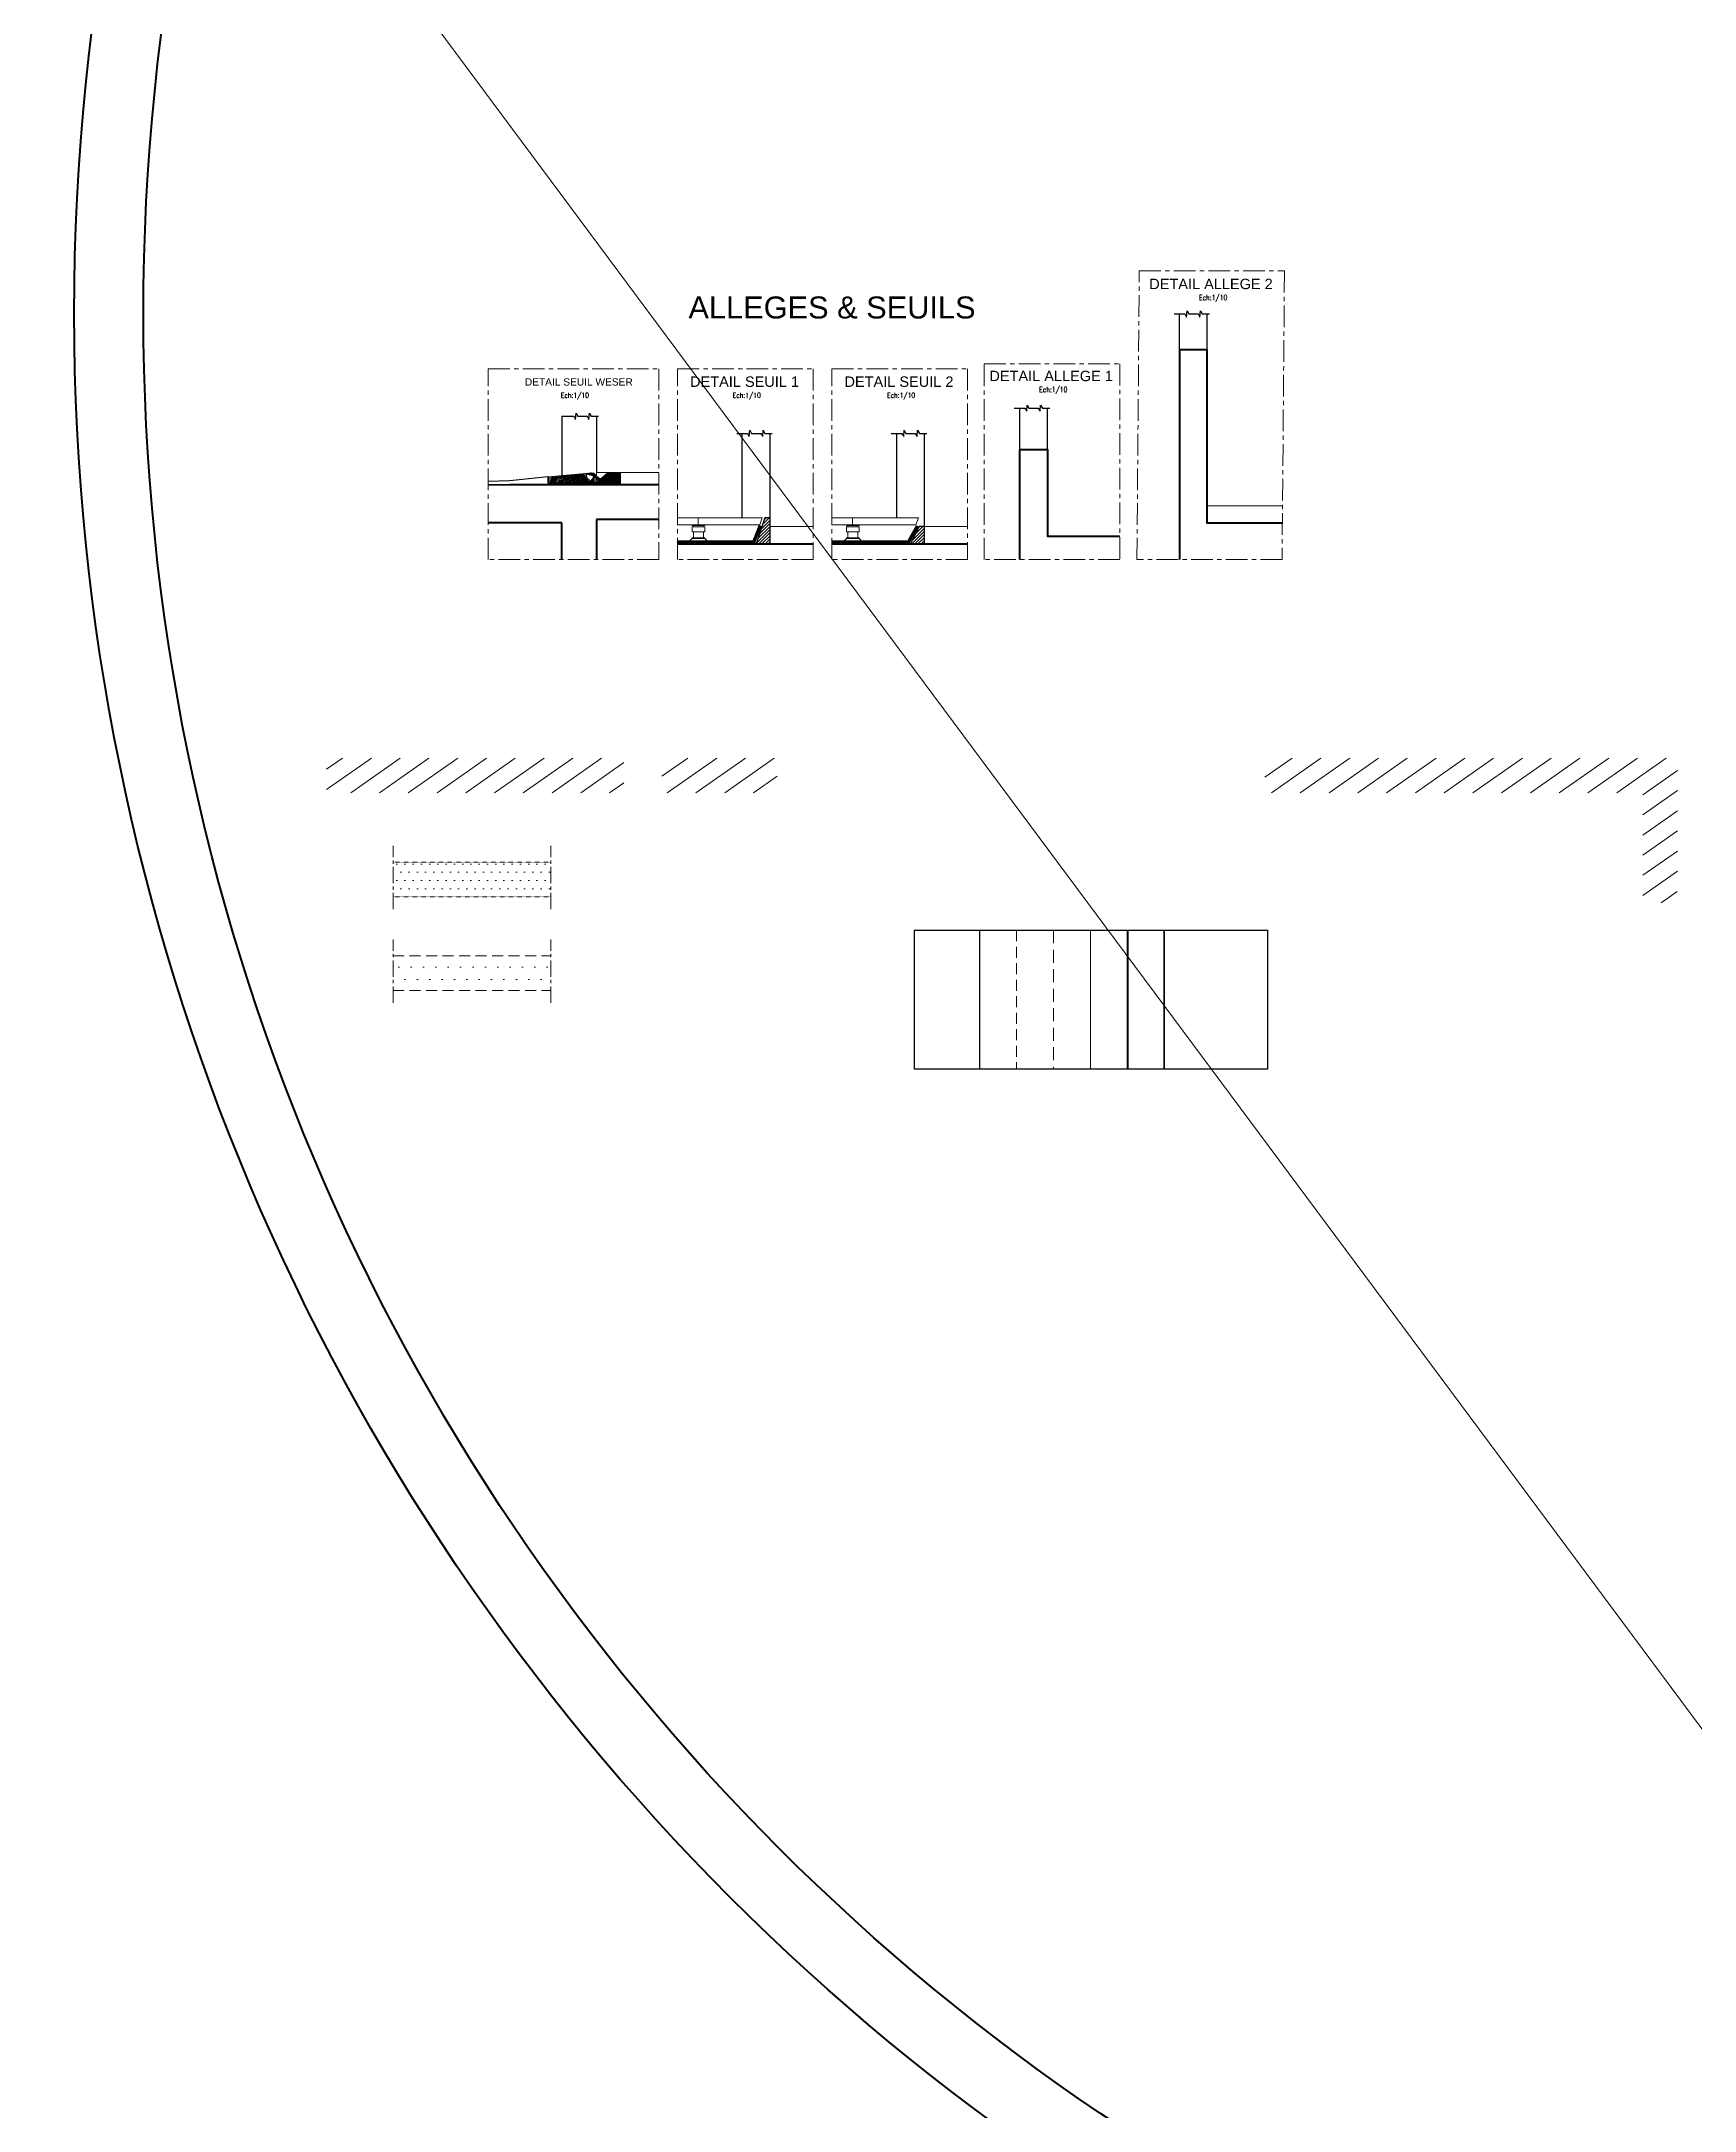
# Model space of a CAD drawing. Header units: metres. Extents: x -12536 to 12621, y -17191 to 9596.
# Drawn here: x 7814 to 8768, y 4937 to 6131 of the extents above; entities that cross this region are included whole.
import ezdxf
from ezdxf.enums import TextEntityAlignment as Align

# ---------------------------------------------------------------- set-up
doc = ezdxf.new("R2010")
doc.units = ezdxf.units.M
doc.header["$MEASUREMENT"] = 0
for name, pattern in [('2007-10_08_CENTER', [100, 62.5, -12.5, 12.5, -12.5]), ('ACAD_ISO04W100', [30, 24, -3, 0, -3]), ('AXE1', [1.125, 0.75, -0.125, 0.125, -0.125]), ('AXES', [2, 1.25, -0.25, 0.25, -0.25]), ('CACHE', [0.375, 0.25, -0.125]), ('CACHE2', [4.762499999999999, 3.175, -1.5875])]:
    doc.linetypes.add(name, pattern=pattern)
for name, color, linetype, lineweight in [('B-AXE', 1, 'AXES', 13), ('B-CAC', 5, 'CACHE2', 9), ('B-COT', 1, 'Continuous', 18), ('B-DALLE', 5, 'Continuous', 25), ('B-HAC', 8, 'Continuous', 9), ('B-HACH', 8, 'Continuous', 9), ('B-HACH AGLOOS', 5, 'Continuous', 18), ('B-HATCH-REPRISE', 8, 'Continuous', 18), ('B-Limite dalle', 2, 'Continuous', 35), ('B-LONGRINES', 3, 'Continuous', 40), ('B-PLACE PARKING', 4, 'Continuous', 15), ('B-REPRISE', 1, 'CACHE', 13), ('B-T-VUE', 3, 'Continuous', 30), ('B-TITRE', 7, 'Continuous', 40), ('B-TXT', 3, 'Continuous', 30), ('B-VOILE-BA', 7, 'Continuous', 60), ('EMC ELEC', 5, 'Continuous', 9), ('Plots', 5, 'Continuous', 0)]:
    doc.layers.add(name, color=color, linetype=linetype, lineweight=lineweight)
doc.layers.add('COUPURE', color=1, linetype='AXE1')
doc.styles.add('TEXTE50', font='romans.shx', dxfattribs={"width": 0.7, "height": 0.15})
doc.styles.add('TITRE50', font='arial.ttf', dxfattribs={"height": 0.3})

# ---------------------------------------------------------------- blocks, each defined once
blk = doc.blocks.new('PLOTS')
at = {"layer": 'Plots'}
for p, q in [((69025.1631286094, 7741.403727545934), (69005.1631286094, 7722.057998045879)), ((69125.1631286094, 7849.534401944438), (69025.1631286094, 7849.534401944438)), ((69025.1631286094, 7849.534401944438), (69025.1631286094, 7844.920169761936)), ((69025.1631286094, 7844.920169761936), (69125.1631286094, 7844.920169761936)), ((69125.1631286094, 7834.671068540374), (69025.1631286094, 7834.671068540374)), ((69025.1631286094, 7834.671068540374), (69025.1631286094, 7793.292488965737)), ((69025.1631286094, 7793.292488965737), (69125.1631286094, 7793.292488965737)), ((69125.1631286094, 7746.017959877448), (69025.1631286094, 7746.017959877448)), ((69025.1631286094, 7746.017959877448), (69025.1631286094, 7741.403727545934)), ((69125.1631286094, 7741.403727545934), (69025.1631286094, 7741.403727545934)), ((69025.1631286094, 7741.403727545934), (69125.1631286094, 7741.403727545934)), ((69115.1631286094, 7844.920169761936), (69035.1631286094, 7844.920169761936)), ((69035.1631286094, 7844.920169761936), (69035.1631286094, 7834.68266969041)), ((69035.1631286094, 7834.68266969041), (69115.1631286094, 7834.68266969041)), ((69115.1631286094, 7793.292488965737), (69035.1631286094, 7793.292488965737)), ((69035.1631286094, 7793.292488965737), (69035.1631286094, 7746.023072167831)), ((69035.1631286094, 7746.023072167831), (69115.1631286094, 7746.023072167831)), ((69115.1631286094, 7834.68266969041), (69115.1631286094, 7844.920169761936)), ((69115.1631286094, 7746.023072167831), (69115.1631286094, 7793.292488965737)), ((69125.1631286094, 7844.920169761936), (69125.1631286094, 7849.534401944438)), ((69125.1631286094, 7793.292488965737), (69125.1631286094, 7834.671068540374)), ((69125.1631286094, 7741.403727545934), (69125.1631286094, 7746.017959877448)), ((69145.1631286094, 7722.057998045879), (69125.1631286094, 7741.403727545934)), ((69145.1631286094, 7722.057998045879), (69005.1631286094, 7722.057998045879))]:
    blk.add_line(p, q, dxfattribs=at)
blk = doc.blocks.new('ETY')
at = {"layer": 'B-HAC'}
h = blk.add_hatch(dxfattribs=at)
h.set_pattern_fill('ANSI32', color=256, scale=0.9999999999999993, angle=-4.770832022195275e-15, style=0)
h.set_pattern_definition([(121.1398999966913, (2387070730.097311, -1713139023.51465), (8.15251579676018, 4.925658451778364), []), (121.1398999966913, (2387070725.737918, -1713139022.439031), (8.15251579676018, 4.925658451778364), [])])
h.paths.add_polyline_path([(61111.83025382422, 1393.545211157551), (60771.84260261208, 1393.544361560394), (60771.8426035434, 1428.545252284755), (61032.70322826654, 1452.7102733094), (61033.53031954691, 1436.320183663418), (61034.04372229204, 1433.816459595015), (61035.34822395966, 1431.121089595159), (61036.91618747041, 1428.966660848608), (61038.26281006411, 1427.656471363058), (61039.15090250746, 1427.010400785854), (61041.00222743079, 1425.867684750607), (61041.9654585138, 1425.371040223887), (61034.26343991384, 1424.621181892951), (61036.57917302996, 1424.274336180439), (61039.24173067287, 1424.345512973865), (61041.5033106409, 1424.806190053721), (61044.01633699387, 1425.799838832369), (61045.98788448572, 1427.015128644904), (61047.61841936931, 1428.413196100642), (61049.3111447148, 1430.447492847939), (61050.51533362791, 1432.57187316825), (61051.25016669706, 1434.546142915984), (61051.62241586447, 1436.181733018508), (61051.81572630033, 1438.376625633588), (61051.84260380417, 1442.207667144736), (61051.84260240719, 1453.545340901961), (61111.83832408264, 1453.545338804623)])
at = {"layer": 'B-HACH'}
h = blk.add_hatch(dxfattribs=at)
h.set_pattern_fill('ANSI37', color=256, style=0)
h.set_pattern_definition([(135, (845737982.1520091, -122370683.8269684), (2.245064030267288, 2.245064030267288), []), (45.00000000000001, (845737982.1520091, -122370683.8269684), (2.245064030267288, -2.245064030267288), [])])
h.paths.add_polyline_path([(61191.82096721567, 1453.542131795337), (61111.83832408264, 1453.545338804623), (61111.83025382422, 1393.545211157551), (61111.83025370687, 1393.545211157551), (61111.83180156499, 1383.546127221336), (61191.83180187233, 1383.543668078979)])
h.paths.add_polyline_path([(61111.83180168234, 1383.545454731931), (60771.73815443516, 1383.544666296591), (60771.73815443516, 1393.544361560394), (61111.83025370687, 1393.545213254889)])
at = {"layer": 'EMC ELEC'}
blk.add_lwpolyline([(61111.83832408264, 1453.545338804623), (61111.83025382422, 1393.545211157551), (60771.84260261208, 1393.544361560394), (60771.8426035434, 1428.545252284755), (61032.70322826654, 1452.7102733094), (61033.23170167357, 1437.77646949028), (61034.04372229204, 1433.816459595015), (61034.87867859155, 1431.893260783305), (61035.81776932776, 1430.348916078707), (61036.91618747041, 1428.966660848608), (61038.26281006411, 1427.656471363058), (61040.03899448514, 1426.364332071294), (61041.96546037644, 1425.371039758225), (61041.96546037644, 1425.371039758225), (61042.35049101487, 1425.141164201101), (61042.35049148053, 1425.141163966407), (61042.35049101487, 1425.141164201101), (61044.01633745954, 1425.799838597675), (61045.98788215742, 1427.015126316597), (61047.61841890365, 1428.41319516932), (61049.31114657745, 1430.447493779262), (61050.51533455923, 1432.571872933557), (61051.25016762838, 1434.546142915984), (61051.62241633013, 1436.181735346814), (61051.81572769731, 1438.376629124185), (61051.84260426983, 1442.20759263893), (61051.84260287285, 1453.545338804623)], close=True, dxfattribs=at)
at = {"layer": 'Plots', "ltscale": 0.02}
for q in [(61191.83025180325, 1393.558715334882), (61191.8318016395, 1383.545338782271)]:
    blk.add_line((61191.82096675001, 1453.543802502354), q, dxfattribs=at)

msp = doc.modelspace()

# ---------------------------------------------------------------- hatches: boundary and pattern name
at = {"layer": 'B-HACH'}
h = msp.add_hatch(dxfattribs=at)
h.set_pattern_fill('ANSI31,_O', color=256, scale=0.4)
h.set_pattern_definition([(45, (1910.803053192469, 5737.046904497065), (-0.8980256121069154, 0.8980256121069154), [])])
h.paths.add_polyline_path([(8229.513055343205, 5851.67351590104), (8230.737316475856, 5855.342207449094), (8231.041153034335, 5856.252701611096), (8234.041153034335, 5856.252701611096), (8234.041152951564, 5841.252701617397), (8226.041152969434, 5841.269412924024)])
h = msp.add_hatch(dxfattribs=at)
h.set_pattern_fill('ANSI31,_O', color=256, scale=0.4)
h.set_pattern_definition([(45, (1871.573387820705, 5737.046904497065), (-0.8980256121069154, 0.8980256121069154), [])])
h.paths.add_polyline_path([(8320.002412068157, 5850.981323435944), (8320.146198479482, 5851.268880956746), (8320.146198459866, 5851.268880956746), (8323.146198459866, 5851.268880956746), (8323.146198396711, 5841.252701624018), (8315.146198414523, 5841.269412930631)])
at = {"layer": 'B-HACH AGLOOS', "lineweight": 5}
h = msp.add_hatch(dxfattribs=at)
h.set_pattern_fill('ANSI31', color=256, scale=3, angle=350.0000000000001, style=0)
h.set_pattern_definition([(35.00000000000004, (-199257.1482081407, -75617.6057162411), (-5.463315556243714, 7.802423221852648), [])])
h.paths.add_polyline_path([(8757.67287348254, 5717.66842543597), (8737.672873929574, 5717.66842543597), (8737.66477259897, 5634.196950007592), (8757.664772151935, 5634.196950007592)])
h.paths.add_polyline_path([(8519.661666563212, 5717.668345435361), (8737.672873929574, 5717.668345435361), (8737.672873929574, 5697.668425883296), (8519.661666563212, 5697.668425883296)])
h.paths.add_polyline_path([(8171.672886577109, 5697.668425883296), (8238.161642814195, 5697.668425883296), (8238.161642814195, 5717.668345435361), (8171.672886577109, 5717.668345435361)])
h.paths.add_polyline_path([(7978.151821083995, 5697.668495036034), (8149.672887285962, 5697.668425883296), (8149.672887285962, 5717.66842543597), (7978.151821083995, 5717.668494588999)])
at = {"layer": 'B-HATCH-REPRISE', "ltscale": 0.15}
h = msp.add_hatch(dxfattribs=at)
h.set_pattern_fill('DOTS', color=256, scale=3, style=0)
h.set_pattern_definition([(0, (22332.28498249667, 25578.02986893563), (2.38125, 4.762499999999999), [0, -4.762499999999999])])
h.paths.add_polyline_path([(8107.507465497381, 5637.542747826867), (8107.507465497381, 5657.542747826954), (8016.507465497381, 5657.542747826954), (8016.507465497381, 5637.542747826503)])
h = msp.add_hatch(dxfattribs=at)
h.set_pattern_fill('DOTS', color=256, scale=4.5, style=0)
h.set_pattern_definition([(0, (22332.28498249667, 25578.02986893563), (3.571875, 7.143750000000001), [0, -7.143750000000001])])
h.paths.add_polyline_path([(8107.507465497381, 5583.559921576712), (8107.507465497381, 5603.5599215768), (8016.507465497381, 5603.5599215768), (8016.507465497381, 5583.559921576363)])

# ---------------------------------------------------------------- linework, layer by layer
at = {"layer": 'B-AXE', "linetype": '2007-10_08_CENTER', "ltscale": 0.15}
for p, q in [((8016.507465497381, 5630.46933483178), (8016.507465497381, 5666.97986550856)), ((8107.507465497381, 5630.46933483178), (8107.507465497381, 5666.97986550856)), ((8016.507465497381, 5576.486508581625), (8016.507465497381, 5612.997039258405)), ((8107.507465497381, 5576.486508581625), (8107.507465497381, 5612.997039258405))]:
    msp.add_line(p, q, dxfattribs=at)
at = {"layer": 'B-AXE', "ltscale": 10}
for points in [[(8529.556474154955, 5832.303574768024), (8445.76782278649, 5832.303574793519), (8447.164226371353, 5998.864486076052), (8530.944216030673, 5998.864486076052), (8529.556474154955, 5832.303574768024)], [(8435.979200580763, 5832.303574752454), (8357.644489763736, 5832.30357477629), (8357.644489763736, 5945.036573326461), (8435.979200580763, 5945.036573350311), (8435.979200580763, 5832.303574752454)]]:
    msp.add_lwpolyline(points, dxfattribs=at)
for points in [[(8169.866045825614, 5832.30357477629), (8071.399913501135, 5832.30357480014), (8071.399913501135, 5942.325790571818), (8169.866045825614, 5942.325790595654)], [(8258.89804663628, 5832.303574769683), (8180.56333581931, 5832.303574793519), (8180.56333581931, 5942.325790565197), (8258.89804663628, 5942.325790589048)], [(8348.003092081426, 5832.30357477629), (8269.668381264457, 5832.30357480014), (8269.668381264457, 5942.325790571818), (8348.003092081426, 5942.325790595654)]]:
    msp.add_lwpolyline(points, close=True, dxfattribs=at)
at = {"layer": 'B-CAC', "ltscale": 2}
for p, q in [((8376.365268401942, 5618.326068596214), (8376.365268401942, 5538.075023031413)), ((8016.507465497381, 5603.5599215768), (8107.507465497381, 5603.5599215768)), ((8016.507465497381, 5583.559921576363), (8107.507465497381, 5583.559921576712))]:
    msp.add_line(p, q, dxfattribs=at)
at = {"layer": 'B-COT'}
msp.add_lwpolyline([(6422.80551373146, 8316.18512771274), (12620.59489928252, -17.90050525819424)], dxfattribs=at)
at = {"layer": 'B-DALLE'}
msp.add_line((8355.059376800456, 5538.075023031413, -34.01424879566778), (8355.059376800456, 5618.326068596214, -34.01424879566778), dxfattribs=at)
msp.add_lwpolyline([(8105.810997098708, 5879.901429725533), (8083.811405428185, 5877.549982302005), (8071.400343585899, 5877.324632989357)], dxfattribs=at)
at = {"layer": 'B-Limite dalle', "ltscale": 0.5}
msp.add_line((8461.588834807766, 5618.326068596214, 136.056995182672), (8461.588834807766, 5538.075023031413, 136.056995182672), dxfattribs=at)
at = {"layer": 'B-LONGRINES', "ltscale": 0.5}
msp.add_line((8440.282943206339, 5618.326068596214, 102.0427463870041), (8440.282943206339, 5538.075023031413, 102.0427463870041), dxfattribs=at)
at = {"layer": 'B-PLACE PARKING'}
msp.add_line((8418.977051604796, 5618.326068596214, 68.02849759133592), (8418.977051604796, 5538.075023031413, 68.02849759133592), dxfattribs=at)
at = {"layer": 'B-REPRISE', "ltscale": 0.15}
for p, q in [((8016.507465497381, 5657.542747826954), (8107.507465497381, 5657.542747826954)), ((8016.507465497381, 5637.542747826503), (8107.507465497381, 5637.542747826867))]:
    msp.add_line(p, q, dxfattribs=at)
at = {"layer": 'B-REPRISE', "ltscale": 30}
msp.add_line((8397.67116000331, 5618.326068596214, 34.01424879566832), (8397.67116000331, 5538.075023031413, 34.01424879566832), dxfattribs=at)
at = {"layer": 'B-T-VUE'}
for p, q in [((8470.395631474234, 5953.114324339896), (8470.397400072334, 5973.893116497389)), ((8486.395631474234, 5953.114324339896), (8486.397400075535, 5973.893116497389)), ((8113.80470776374, 5914.874334672857), (8113.810433260189, 5880.642503379391)), ((8133.804707736033, 5914.874472788839), (8133.810139062314, 5882.401438379018)), ((8378.131418203493, 5832.303574770061), (8378.138844246476, 5919.550197471295)), ((8394.136820420414, 5895.772805152343), (8394.13884424956, 5919.550197473885)), ((8218.041153021413, 5856.197470555604), (8218.041153031076, 5904.9661946674)), ((8234.041153034335, 5851.268880944202), (8234.041153034335, 5904.9661946674)), ((8307.14619846656, 5856.197470562196), (8307.14619847634, 5904.966194674022)), ((8323.146198479482, 5851.268880950824), (8323.146198479482, 5904.966194674022))]:
    msp.add_line(p, q, dxfattribs=at)
for points in [[(8234.041152951739, 5841.269474985178), (8234.041153034335, 5856.252701611096), (8231.041153034335, 5856.252701611096), (8226.041152969434, 5841.269412924024), (8234.041152951564, 5841.252701617412)], [(8323.146198396711, 5841.252701624018), (8323.146198479482, 5851.268880989794), (8320.146198609518, 5851.268881216949), (8315.146229426808, 5841.26947495184), (8323.144429878297, 5841.269474941144)]]:
    msp.add_lwpolyline(points, dxfattribs=at)
at = {"layer": 'B-TITRE'}
for radius in [1292.494622447701, 1252.494622447701]:
    msp.add_circle((9124.95223390034, 5974.161298132049), radius, dxfattribs=at)
at = {"layer": 'B-VOILE-BA'}
for p, q in [((8083.811309862906, 5875.401438376792), (8071.399913501135, 5875.175777384515)), ((8113.810569151736, 5853.401438377156), (8071.399913501135, 5853.401438377854)), ((8113.810569151736, 5832.303574787233), (8113.810569151736, 5853.401438377156)), ((8133.814654975629, 5855.401438377156), (8133.81863187023, 5832.303574781135)), ((8180.563335749577, 5841.269475006045), (8234.039384433092, 5841.269474934523)), ((8234.039388624044, 5841.269474985193), (8258.89804663628, 5841.269474848099)), ((8269.668381194724, 5841.269475012667), (8323.144429878297, 5841.269474941144)), ((8323.144434069249, 5841.269474991799), (8348.003092081426, 5841.269474854706))]:
    msp.add_line(p, q, dxfattribs=at)
for points in [[(8529.730778141902, 5853.224058196791), (8486.395631474234, 5853.224058196791), (8486.395631474234, 5953.114324339896), (8470.395631590183, 5953.115686188436), (8470.395631553396, 5832.303574786025)], [(8378.137075767527, 5832.303574770061), (8378.137075767527, 5895.772805152343), (8394.137075767527, 5895.772805152343), (8394.137075767527, 5845.772805152343), (8435.979200580763, 5845.772805152343)], [(8169.866045825614, 5875.401438376792), (8083.811309862906, 5875.401438376792)], [(8169.866045825614, 5855.401438377156), (8133.815156748949, 5855.401438377156)]]:
    msp.add_lwpolyline(points, dxfattribs=at)
at = {"layer": 'COUPURE', "linetype": 'ByBlock'}
for points in [[(8467.222070189682, 5973.891716646553), (8473.37760842268, 5973.891716670389), (8474.423293637601, 5972.08053668677), (8474.714664051799, 5975.702896537781), (8475.760349220154, 5973.891716577999), (8478.343267327664, 5973.891716646553), (8481.11677552436, 5973.891716646553), (8482.162460739282, 5972.080536707637), (8482.453831106914, 5975.702896490095), (8483.499516368402, 5973.891716694239), (8487.71336978164, 5973.891716646553)], [(8113.80470776374, 5914.874334672857), (8120.78593041983, 5914.874472797788), (8121.831615634752, 5913.063292814155), (8122.122986048949, 5916.685652665166), (8123.168671217305, 5914.874472705384), (8125.751589324815, 5914.874472773938), (8128.525097521511, 5914.874472773938), (8129.570782736433, 5913.063292835037), (8129.862153104064, 5916.685652617494), (8130.907838365552, 5914.874472821624), (8135.121691778792, 5914.874472773938)], [(8374.963514482859, 5919.550197458999), (8381.119052715856, 5919.550197482849), (8382.164737930778, 5917.739017499216), (8382.456108344975, 5921.361377350227), (8383.501793513331, 5919.550197390445), (8386.08471162084, 5919.550197458999), (8388.858219817537, 5919.550197458999), (8389.903905032459, 5917.739017520084), (8390.19527540009, 5921.361377302541), (8391.240960661578, 5919.550197506685), (8395.454814074817, 5919.550197458999)], [(8214.865823148424, 5904.964794816564), (8221.021361381421, 5904.9647948404), (8222.067046596343, 5903.153614856781), (8222.35841701054, 5906.775974707793), (8223.404102178896, 5904.96479474801), (8225.987020286406, 5904.964794816564), (8228.760528483102, 5904.964794816564), (8229.806213698024, 5903.153614877649), (8230.097584065656, 5906.775974660106), (8231.143269327144, 5904.964794864251), (8235.357122740383, 5904.964794816564)], [(8303.970868593688, 5904.96479482317), (8310.126406826685, 5904.964794847021), (8311.172092041606, 5903.153614863402), (8311.463462455804, 5906.775974714399), (8312.50914762416, 5904.964794754631), (8315.09206573167, 5904.96479482317), (8317.865573928366, 5904.96479482317), (8318.911259143288, 5903.153614884255), (8319.202629510919, 5906.775974666713), (8320.248314772407, 5904.964794870857), (8324.462168185646, 5904.96479482317)]]:
    msp.add_lwpolyline(points, dxfattribs=at)
at = {"layer": 'Defpoints', "color": 2, "lineweight": 30}
msp.add_lwpolyline([(8317.411393672368, 5618.326068596214), (8521.1867152859, 5618.326068596214), (8521.1867152859, 5538.075023031413), (8317.411393672368, 5538.075023031413)], close=True, dxfattribs=at)
at = {"layer": 'Plots', "ltscale": 0.02}
for p, q in [((8169.866045825614, 5882.401438378509), (8133.810569135496, 5882.401438379018)), ((8486.395631474234, 5863.224058196791), (8529.815757550556, 5863.224058196791)), ((8234.041153034335, 5851.268880846093), (8258.899757274392, 5851.268880846093)), ((8323.146198452008, 5851.268880989794), (8348.004802719655, 5851.2688808527)), ((8180.56333523735, 5841.269474889819), (8220.110018190602, 5841.269474842133)), ((8269.668380682497, 5841.26947489644), (8309.215063635866, 5841.269474848754))]:
    msp.add_line(p, q, dxfattribs=at)
for points in [[(8180.56333581931, 5856.197470555604), (8192.535319306853, 5856.197470555604), (8192.535319306853, 5852.181470555775), (8180.56333581931, 5852.181470555775)], [(8180.56333581931, 5856.197470555604), (8192.535319306853, 5856.197470555604), (8192.535319306853, 5852.181470555775), (8180.56333581931, 5852.181470555775)], [(8269.668381264457, 5856.197470562211), (8281.640364751942, 5856.197470562211), (8281.640364751942, 5852.181470562382), (8269.668381264457, 5852.181470562382)], [(8269.668381264457, 5856.197470562211), (8281.640364751942, 5856.197470562211), (8281.640364751942, 5852.181470562382), (8269.668381264457, 5852.181470562382)]]:
    msp.add_lwpolyline(points, dxfattribs=at)
for points in [[(8192.535319302197, 5856.197470555604), (8229.48548842189, 5856.267326687432), (8228.152506717912, 5852.233027120032), (8192.535319302197, 5852.181470555775)], [(8281.640364747285, 5856.197470562196), (8319.726843611477, 5856.269474944113), (8318.109804606322, 5852.181470562382), (8281.640364747285, 5852.181470562367)]]:
    msp.add_lwpolyline(points, close=True, dxfattribs=at)
at = {"layer": 'Plots', "linetype": 'ACAD_ISO04W100', "ltscale": 2, "const_width": 2}
for points in [[(8224.408434999898, 5841.691624083773), (8228.232848222799, 5851.334544182302), (8228.482005735359, 5851.843916344178)], [(8313.68678319282, 5841.834150650944), (8319.160217725812, 5851.592863796976), (8319.160217725812, 5851.592863796976)], [(8180.56333581931, 5842.298970310612), (8200.35964737474, 5842.298970310612), (8225.771689428622, 5842.373506540896)], [(8269.668380682497, 5842.298970200993), (8289.464692238043, 5842.298970200993), (8314.876734291925, 5842.373506431291)]]:
    msp.add_lwpolyline(points, dxfattribs=at)

# ---------------------------------------------------------------- block references
at = {"layer": 'B-T-VUE', "xscale": 0.1, "yscale": 0.1, "zscale": 0.1}
msp.add_blockref('ETY', (2028.626736744331, 5737.046904497065), dxfattribs=at)
at = {"layer": 'Plots', "xscale": 0.07260000000000001, "yscale": 0.07260000000000001, "zscale": 0.07260000000000001}
for p in [(3177.879690147145, 5282.30527297461), (3266.984735597065, 5282.305272981217)]:
    msp.add_blockref('PLOTS', p, dxfattribs=at)

# ---------------------------------------------------------------- texts
at = {"layer": 'B-TITRE', "style": 'TITRE50'}
for s, height, p in [('DETAIL ALLEGE 2', 6, (8488.53593807338, 5988.228529674669)), ('DETAIL SEUIL WESER', 4.199999999999998, (8123.694226853515, 5932.590968762101)), ('DETAIL SEUIL 1', 6, (8219.347776071309, 5931.841039969715)), ('DETAIL SEUIL 2', 6, (8308.452821516572, 5931.841039976336)), ('DETAIL ALLEGE 1', 6, (8396.2773823665, 5935.137067593123))]:
    msp.add_text(s, height=height, rotation=5.836343286281885e-07, dxfattribs=at).set_placement(p, align=Align.CENTER)
msp.add_text('ALLEGES & SEUILS', height=12.705, rotation=5.836343286281885e-07, dxfattribs=at).set_placement((8269.81698156331, 5977.646221473826), align=Align.MIDDLE_CENTER)
at = {"layer": 'B-TXT', "style": 'TEXTE50', "width": 0.7}
for p in [(8489.787665794103, 5981.876840359631), (8121.443051312608, 5925.489350654663), (8220.599503792148, 5925.489350654663), (8309.704549237294, 5925.489350661284), (8397.529110087338, 5928.785378278071)]:
    msp.add_text('Ech:1/10', height=3, rotation=5.836343286281885e-07, dxfattribs=at).set_placement(p, align=Align.CENTER)

doc.saveas('drawing.dxf')
